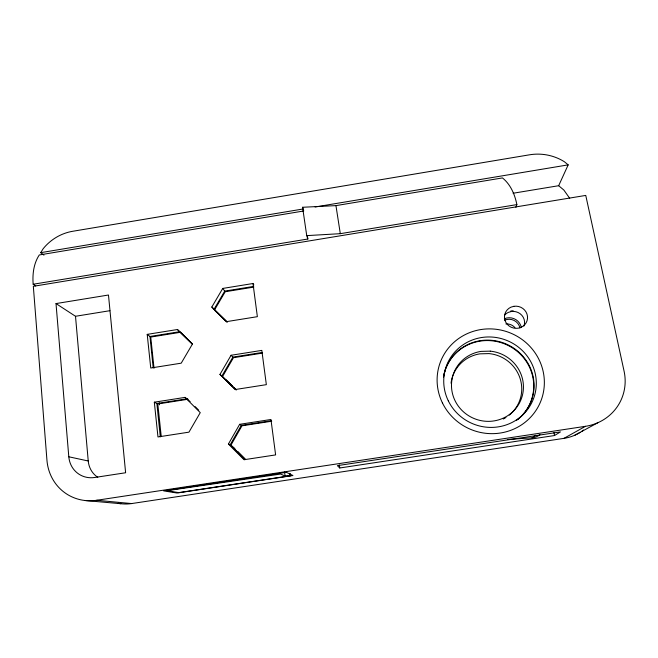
<?xml version="1.0" encoding="UTF-8"?>
<svg xmlns="http://www.w3.org/2000/svg" width="658" height="658" viewBox="0 0 658 658"><rect width="100%" height="100%" fill="white"/><g stroke="black" fill="none" stroke-linecap="round" stroke-linejoin="round"><path stroke-width="0.99" d="M515.905 207.319L516.867 204.605C514.893 194.587 510.592 184.421 502.457 177.923L335.95 205.617L302.573 207.27L306.735 235.622L307.837 239.019L33.171 284.248C32.357 274.213 33.64 263.504 39.291 254.959L303.716 210.979L302.573 207.27M513.1 193.246L558.667 185.712L568.175 164.87L564.482 161.81A46.998 43.757 6.5 0 0 529.517 154.811L72.717 231.279A45.353 41.841 -41.1 0 0 43.198 248.691L40.722 252.664L43.954 255.139M228.425 444.01L239.66 424.32L270.948 419.491L275.62 454.908L244.069 459.72L228.425 444.01L230.144 444.849L244.908 459.687M244.924 459.3L230.9 445.219L241.971 425.808L271.721 421.219M230.144 444.849L241.297 425.372L271.269 420.75M219.986 374.402L231.065 355.271L261.818 350.393L266.35 384.659L235.325 389.511L219.986 374.402L235.605 389.528M221.886 376.022L232.883 357.113L262.295 352.449M225.941 321.104L211.818 307.039L222.741 288.434L252.993 283.516L253.824 284.881M214.442 310.099L225.209 291.741L253.824 287.094M213.908 309.482L224.74 291.107L253.659 286.411M507.491 439.495L532.1 437.825L535.76 435.259M554.53 435.53L560.435 431.911L337.365 465.642L339.75 467.978L554.53 435.53L553.946 432.586M563.947 438.36L585.48 426.31A49.753 47.203 26.2 0 0 624.088 371.194L585.76 195.418L33.328 286.304L46.94 460.156A48.009 44.966 -57.7 0 0 96.685 500.277L131.633 503.567L563.947 438.36A43.897 41.873 28 0 0 580.224 432.355M574.812 435.226L597.793 422.749M40.722 252.664L302.935 209.014M315.083 206.999L568.175 164.87M306.735 235.622L340.309 233.672L516.867 204.605M56.012 303.577L108.48 295.014L125.62 472.757L94.653 477.486A24.93 23.351 -57.7 0 1 68.802 456.784L56.012 303.577L75.505 316.276L109.894 310.699M177.43 329.518L192.35 344.2L181.213 363.175L150.74 368.011L147.211 334.371L177.43 329.518L192.49 344.109M147.211 334.371L149.975 336.485L179.864 331.681M262.542 353.091L233.458 357.697L222.536 376.565L236.238 390.054M185.054 397.383L200.254 412.64L188.953 432.158L157.969 436.945L154.326 402.194L185.054 397.383L190.146 401.61M154.326 402.194L156.875 403.502L187.291 398.74M188.098 399.233L157.797 403.971L161.21 436.229M96.685 500.277L585.48 426.31M290.589 475.726L178.688 492.628L166.968 490.712L280.653 474.048L285.111 476.071L289.816 475.356L290.589 475.726L290.31 473.694M84.594 500.467L120.891 503.724M68.802 456.784L88.238 460.995A23.449 22.059 -58.4 0 0 97.771 477.313M230.9 445.219L234.898 448.608M239.66 424.32L241.297 425.372M33.171 284.248L35.672 285.909M558.667 185.712L563.848 190.039L569.688 198.28M211.818 307.039L226.87 321.581L257.368 316.679L252.993 283.516M215.15 310.782L227.174 322.404M192.457 344.011L180.539 332.282L150.731 337.06L154.021 368.233M225.933 379.748L232.381 386.09M233.812 387.504L235.959 389.618M237.686 451.404L245.344 459.095M195.155 406.636L198.732 410.23M231.065 355.271L232.883 357.113M222.741 288.434L224.74 291.107M335.95 205.617L340.309 233.672M307.401 236.016L307.837 239.019M339.298 464.935L339.75 467.978M289.545 473.316L289.816 475.356M284.569 471.992L285.111 476.071M159.285 402.811L159.499 404.843M149.975 336.485L153.191 367.699M156.875 403.502L160.305 436.854M75.505 316.276L88.238 460.995M583.556 430.028A43.897 41.873 28 0 1 581.927 431.229M505.879 323.917A10.651 10.215 16.3 0 1 514.967 327.643M504.612 315.149A11.309 10.808 15.3 0 1 508.453 312.344L511.241 311.53A11.309 10.808 15.3 0 1 523.965 326.055M445.82 368.315A45.739 44.275 23.2 0 1 515.362 349.283A45.739 44.275 23.2 0 1 516.546 420.347M443.591 376.664A45.739 44.275 23.2 0 1 445.491 369.204M504.604 320.183A10.898 10.438 15.9 0 1 519.96 328.021M131.633 503.567A42.499 40.146 -59.2 0 1 118.029 503.271M504.365 318.752A12.017 11.507 15.9 0 1 521.3 327.396M510.781 310.979A12.412 11.869 15.4 0 1 513.191 310.831M539.947 434.543A13.547 13.012 32.1 0 1 532.1 437.825M443.492 377.018A45.632 44.176 23.3 0 1 510.526 346.741A45.632 44.176 23.3 0 1 517.813 419.417M509.267 415.108A35.655 34.545 23.8 0 0 520.017 378.21A35.655 34.545 23.8 0 0 489.05 353.593L479.879 353.848A35.655 34.545 23.8 0 0 452.951 375.455M505.944 417.476A35.655 34.545 23.8 0 1 503.263 419.006M451.043 383.219A35.655 34.545 23.8 0 1 452.614 376.392M513.865 306.315L511.003 307.146A11.581 11.063 14.9 0 0 505.023 320.462A11.581 11.063 14.9 0 0 518.126 328.21L520.996 327.371A11.581 11.063 14.9 0 0 526.976 314.047A11.581 11.063 14.9 0 0 513.865 306.315M286.378 472.296L163.62 490.868L177.101 493.023L292.958 475.528L286.378 472.296M490.268 351.142L480.965 351.397A36.157 35.014 23.5 0 0 458.141 405.887A36.157 35.014 23.5 0 0 518.767 404.218A36.157 35.014 23.5 0 0 490.268 351.142M448.287 400.796A46.521 45.007 22.8 0 0 528.234 408.593A46.521 45.007 22.8 0 0 493.533 337.176A46.521 45.007 22.8 0 0 448.287 400.796M442.406 402.869A53.89 52.13 22.7 0 0 535.036 411.809A53.89 52.13 22.7 0 0 494.75 329.132A53.89 52.13 22.7 0 0 442.406 402.869"/></g></svg>
